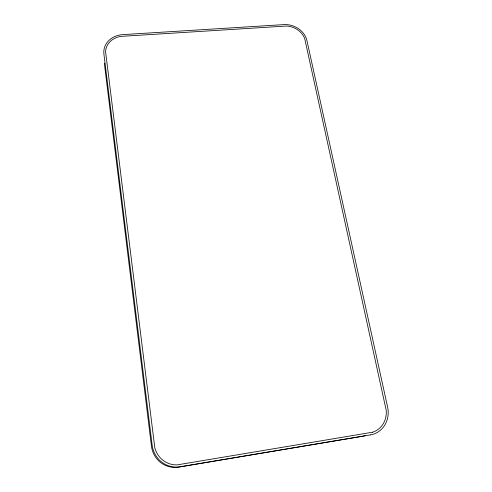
<?xml version="1.0" encoding="UTF-8"?>
<svg xmlns="http://www.w3.org/2000/svg" width="492" height="492" viewBox="0 0 492 492"><rect width="100%" height="100%" fill="white"/><g stroke="black" fill="none" stroke-linecap="round" stroke-linejoin="round"><path stroke-width="0.74" d="M365.187 435.598A23.899 21.9 64.3 0 1 362.364 436.281L178.694 467.086A24.987 23.985 -76.6 0 1 151.444 446.084L104.759 66.691A20.664 17.823 6.8 0 1 104.728 63.173M372.61 432.216L177.089 464.897A23.708 22.773 -77 0 1 154.796 447.714L105.583 51.801A19.526 16.722 7.1 0 1 120.429 36.42L286.529 26.033A18.53 15.646 20.7 0 1 304.726 38.665L386.195 410.205A22.669 20.701 63.5 0 1 372.61 432.216M370.378 434.91L180.386 466.773A25.873 24.846 -77 0 1 152.133 445.008L103.91 54.12A21.304 18.247 7.1 0 1 122.723 34.624L283.884 24.612A20.221 17.072 20.7 0 1 306.947 40.621L387.598 407.019A24.735 22.589 63.5 0 1 370.378 434.91"/></g></svg>
